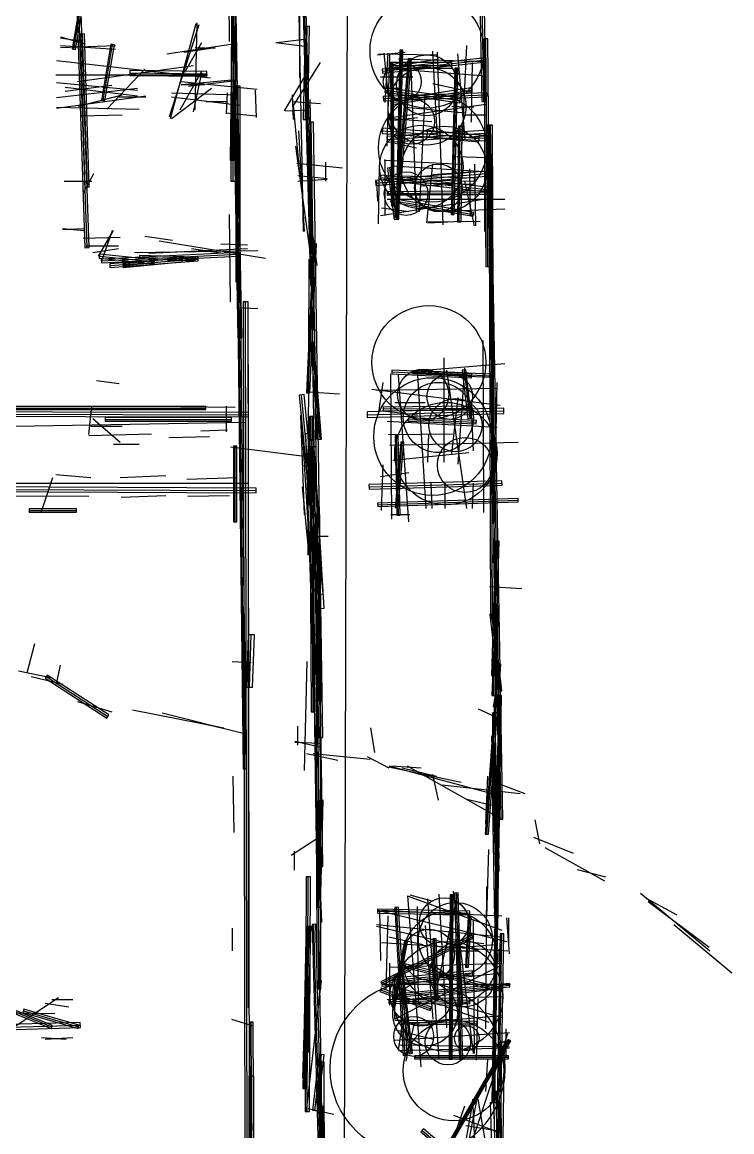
# Model space of a CAD drawing. Header units: metres. Extents: x 1 to 69.1, y -49.3 to -2.
# Drawn here: x 61.66 to 69.13, y -30.8 to -19.12 of the extents above; entities that cross this region are included whole.
import ezdxf

# ---------------------------------------------------------------- set-up
doc = ezdxf.new("R2010")
doc.units = ezdxf.units.M
for name, color, linetype in [('Circles', 1, 'Continuous'), ('Lines', 7, 'Continuous'), ('Rectangles', 5, 'Continuous'), ('Walls', 2, 'Continuous')]:
    doc.layers.add(name, color=color, linetype=linetype)

msp = doc.modelspace()

# ---------------------------------------------------------------- linework, layer by layer
at = {"layer": 'Circles'}
for centre, radius in [((65.92, -19.42), 0.6), ((65.92, -19.78), 0.32), ((65.66, -19.74), 0.2), ((65.92, -20), 0.41), ((65.98, -20.44), 0.57), ((65.76, -20.16), 0.24), ((65.86, -20.64), 0.44), ((66.1, -20.66), 0.45), ((65.7, -20.92), 0.23), ((66.04, -20.86), 0.25), ((65.94, -22.7), 0.6), ((65.88, -23.04), 0.27), ((65.98, -23.48), 0.62), ((66.04, -23.28), 0.37), ((66.16, -23.06), 0.24), ((66.12, -23.66), 0.54), ((66.22, -23.36), 0.28), ((66.32, -23.78), 0.29), ((66.22, -28.78), 0.39), ((66.1, -28.6), 0.26), ((66.16, -28.98), 0.5), ((65.94, -28.94), 0.27), ((66.14, -29.38), 0.58), ((66.3, -29.14), 0.35), ((65.86, -29.36), 0.33), ((65.82, -30.14), 0.92), ((65.9, -29.56), 0.34), ((65.78, -29.8), 0.21), ((66.2, -30.16), 0.53), ((66.14, -29.86), 0.24), ((66.34, -29.82), 0.13)]:
    msp.add_circle(centre, radius, dxfattribs=at)
at = {"layer": 'Lines'}
for p, q in [((63.95, -22.44), (63.79, -13.4)), ((64.71, -21.89), (64.55, -15.98)), ((64.62, -21.32), (64.52, -16.44)), ((63.84, -19.32), (63.82, -16.79)), ((66.52, -19.95), (66.48, -17.79)), ((63.87, -20.57), (63.9, -17.98)), ((63.88, -20.79), (63.89, -17.96)), ((62.2, -19.4), (62.31, -18.76)), ((62.34, -21.49), (62.25, -18.81)), ((64.58, -19.7), (64.58, -18.97)), ((63.21, -20.11), (63.52, -19.14)), ((63.22, -20.13), (63.49, -19.13)), ((63.48, -20.04), (63.5, -19.12)), ((64.64, -20.14), (64.66, -19.16)), ((62.06, -19.27), (62.31, -19.34)), ((62.06, -19.28), (62.3, -19.32)), ((62.29, -19.24), (62.34, -20.85)), ((62.06, -19.36), (62.64, -19.4)), ((62.06, -19.38), (62.64, -19.36)), ((62.51, -19.94), (62.61, -19.35)), ((63.18, -19.45), (63.9, -19.34)), ((63.36, -19.43), (63.69, -19.38)), ((63.37, -19.64), (63.55, -19.33)), ((63.48, -19.38), (63.69, -19.39)), ((64.33, -19.33), (64.66, -19.37)), ((64.34, -19.33), (64.66, -19.29)), ((66.29, -20.4), (66.34, -19.36)), ((66.53, -21.32), (66.53, -19.29)), ((66.56, -21.69), (66.54, -19.29)), ((62.02, -19.52), (63.64, -19.7)), ((65.4, -19.46), (65.69, -19.43)), ((65.41, -19.45), (66.02, -19.46)), ((65.45, -19.63), (66.54, -19.51)), ((65.51, -19.87), (65.47, -19.44)), ((65.48, -19.96), (65.51, -19.44)), ((65.5, -20.42), (65.53, -19.46)), ((65.59, -19.58), (66.04, -19.5)), ((65.6, -21.17), (65.74, -19.5)), ((65.61, -21.19), (65.65, -19.41)), ((65.62, -19.5), (66.54, -19.53)), ((65.81, -21.11), (65.75, -19.5)), ((66.03, -20.35), (65.98, -19.42)), ((66.09, -21.25), (66.03, -19.43)), ((66.24, -19.45), (66.32, -20.35)), ((62.24, -19.74), (63.46, -19.57)), ((62.55, -20.03), (62.95, -19.61)), ((63.32, -20.04), (63.55, -19.63)), ((64.51, -20), (64.8, -19.54)), ((65.48, -19.6), (66.54, -19.68)), ((65.53, -19.57), (66.18, -19.57)), ((65.56, -21.05), (65.55, -19.55)), ((66.19, -21.14), (66.23, -19.6)), ((66.39, -20.17), (66.4, -19.54)), ((62.01, -19.67), (63.61, -19.67)), ((62.02, -19.75), (62.87, -19.83)), ((62.79, -19.65), (63.6, -19.66)), ((63.33, -19.74), (64.13, -19.82)), ((63.34, -19.77), (63.9, -19.72)), ((63.41, -19.79), (63.9, -19.73)), ((63.46, -20.06), (63.55, -19.65)), ((64.42, -20.05), (64.66, -19.65)), ((65.43, -19.69), (65.77, -19.69)), ((62.02, -19.91), (62.87, -19.81)), ((62.11, -19.84), (62.6, -19.78)), ((62.11, -19.8), (62.87, -19.89)), ((63.23, -20.13), (63.65, -19.81)), ((63.23, -19.86), (63.93, -19.88)), ((63.33, -19.77), (63.58, -19.77)), ((63.81, -20.08), (63.82, -19.86)), ((63.93, -21.85), (63.93, -19.79)), ((64.11, -19.83), (64.12, -20.12)), ((65.46, -19.81), (65.66, -19.81)), ((65.48, -19.83), (66.27, -19.94)), ((65.55, -19.96), (66.39, -19.83)), ((65.98, -19.76), (66.39, -19.85)), ((62.02, -20.02), (62.96, -19.89)), ((62.25, -20), (62.71, -19.88)), ((62.68, -19.9), (62.96, -19.9)), ((63.23, -19.9), (63.95, -19.99)), ((63.59, -19.95), (63.82, -19.95)), ((64.5, -19.88), (64.51, -20.14)), ((64.51, -19.95), (64.8, -19.97)), ((64.76, -23.51), (64.69, -19.93)), ((65.46, -19.92), (66.55, -19.88)), ((65.54, -20.12), (66.54, -19.98)), ((65.84, -21.11), (65.9, -19.88)), ((62.02, -20.01), (62.89, -20.03)), ((62.27, -20.1), (62.71, -20.09)), ((63.8, -20.07), (64.12, -20.1)), ((64.43, -20.05), (64.66, -20.04)), ((64.51, -19.99), (64.58, -20.74)), ((65.7, -20.01), (66.32, -20.07)), ((66.18, -20), (66.41, -20.01)), ((66.29, -20.09), (66.54, -20.09)), ((64, -26.98), (63.92, -20.14)), ((64.8, -26.65), (64.7, -20.17)), ((65.54, -20.15), (65.82, -20.12)), ((65.54, -20.13), (65.97, -20.16)), ((66.26, -21.22), (66.27, -20.21)), ((66.7, -27.51), (66.57, -20.2)), ((66.61, -25.4), (66.59, -20.2)), ((64.63, -21.32), (64.57, -20.26)), ((65.45, -20.26), (66.58, -20.34)), ((65.5, -20.35), (66.58, -20.28)), ((65.92, -20.29), (66.47, -20.34)), ((64.73, -21.81), (64.54, -20.42)), ((65.58, -20.39), (65.81, -20.44)), ((65.47, -20.57), (66.28, -20.61)), ((65.48, -21.15), (65.48, -20.56)), ((66.23, -20.53), (66.54, -20.54)), ((64.55, -20.6), (65.03, -20.65)), ((64.85, -20.59), (64.85, -20.79)), ((65.41, -21.24), (65.42, -20.64)), ((65.6, -21.19), (65.53, -20.65)), ((65.56, -20.63), (66.58, -20.69)), ((65.92, -21.23), (65.98, -20.61)), ((65.98, -20.72), (66.38, -20.69)), ((66.38, -21.16), (66.37, -20.66)), ((66.42, -20.61), (66.43, -21.26)), ((66.62, -24.4), (66.6, -20.61)), ((62.1, -20.79), (62.39, -20.79)), ((62.3, -20.92), (62.41, -20.71)), ((64.56, -20.73), (64.87, -20.76)), ((64.56, -20.79), (64.87, -20.77)), ((65.38, -20.81), (66.54, -20.71)), ((65.39, -20.79), (65.4, -21)), ((65.43, -20.75), (66.58, -20.88)), ((65.64, -20.77), (66.42, -20.79)), ((66.42, -21.26), (66.32, -20.79)), ((65.5, -20.92), (66.58, -20.91)), ((65.86, -20.84), (66.18, -20.82)), ((65.43, -21.15), (66.58, -20.97)), ((65.5, -20.93), (66.47, -20.93)), ((65.5, -20.98), (66.74, -20.98)), ((65.54, -20.99), (66.41, -21.14)), ((63.85, -22.06), (63.84, -21.14)), ((65.44, -21.07), (65.73, -21.11)), ((66, -21.11), (66.74, -21.08)), ((64.7, -21.25), (64.76, -21.68)), ((65.93, -21.22), (66.48, -21.21)), ((65.93, -21.23), (66.28, -21.21)), ((62.08, -21.3), (62.31, -21.29)), ((62.08, -21.29), (62.31, -21.31)), ((62.3, -21.39), (62.69, -21.38)), ((62.46, -21.58), (62.62, -21.31)), ((62.5, -21.62), (62.61, -21.31)), ((62.95, -21.37), (63.24, -21.41)), ((62.33, -21.47), (62.67, -21.47)), ((62.4, -21.54), (62.67, -21.5)), ((62.99, -21.55), (64.03, -21.5)), ((63.1, -21.42), (64.22, -21.6)), ((63.44, -21.5), (63.77, -21.55)), ((63.75, -21.45), (64.03, -21.46)), ((64.67, -23.02), (64.74, -21.45)), ((62.47, -21.58), (63.05, -21.64)), ((62.49, -21.63), (63.93, -21.56)), ((62.58, -21.68), (63.51, -21.61)), ((62.72, -21.68), (63.34, -21.62)), ((62.84, -21.54), (64.14, -21.52)), ((62.89, -21.59), (63.48, -21.61)), ((64.67, -24.73), (64.68, -21.61)), ((64.03, -32.8), (64.01, -22.06)), ((63.92, -22.12), (64.14, -22.13)), ((64.71, -22.49), (64.79, -23.51)), ((66.52, -24.28), (66.51, -22.47)), ((66.1, -23.75), (66.1, -22.65)), ((64.04, -29.5), (64.04, -22.72)), ((65.77, -22.79), (66.74, -22.71)), ((65.91, -24.24), (65.82, -22.78)), ((66.34, -24.24), (66.13, -22.78)), ((66.25, -23.77), (66.32, -22.76)), ((66.31, -22.78), (66.37, -23.29)), ((62.44, -22.89), (62.68, -22.92)), ((65.41, -23.25), (65.46, -22.91)), ((65.55, -24.35), (65.54, -22.82)), ((65.55, -22.8), (66.39, -22.84)), ((65.73, -24.38), (65.62, -22.83)), ((65.77, -22.8), (66.58, -22.84)), ((66.62, -24.81), (66.66, -22.91)), ((64.67, -23.01), (65, -23.03)), ((65.34, -22.98), (66.69, -23.15)), ((65.39, -22.99), (66.66, -22.97)), ((64.8, -25.14), (64.6, -23.04)), ((65.58, -23.12), (65.9, -23.12)), ((66.18, -23.66), (66.25, -23.07)), ((53.72, -23.23), (64.04, -23.25)), ((60.47, -23.18), (63.59, -23.18)), ((62.36, -23.46), (62.39, -23.16)), ((63.04, -23.16), (63.9, -23.17)), ((63.81, -23.43), (63.81, -23.16)), ((64.63, -24.3), (64.59, -23.26)), ((64.71, -25.08), (64.6, -23.25)), ((65.29, -23.25), (66.73, -23.21)), ((65.45, -23.21), (65.82, -23.25)), ((65.46, -23.19), (66.39, -23.18)), ((66.41, -23.63), (66.39, -23.17)), ((61.58, -23.37), (64.01, -23.33)), ((62.38, -23.37), (62.71, -23.37)), ((62.4, -23.29), (62.69, -23.54)), ((62.53, -23.3), (63.86, -23.3)), ((64.72, -26.38), (64.7, -23.27)), ((65.5, -23.32), (66.66, -23.38)), ((65.72, -23.3), (66.44, -23.33)), ((62.36, -23.47), (63.02, -23.45)), ((63.2, -23.49), (63.63, -23.48)), ((63.54, -23.42), (63.82, -23.41)), ((64.76, -26.26), (64.67, -23.45)), ((65.51, -23.46), (66.19, -23.45)), ((65.62, -24.31), (65.6, -23.47)), ((65.93, -23.75), (65.94, -23.45)), ((62.62, -23.56), (62.89, -23.56)), ((63.85, -23.59), (64.74, -23.7)), ((63.9, -24.38), (63.9, -23.58)), ((64.72, -24.16), (64.73, -23.59)), ((65.53, -23.57), (66.88, -23.54)), ((65.6, -24.23), (65.66, -23.54)), ((65.56, -23.73), (66.36, -23.65)), ((65.44, -24.26), (65.46, -23.78)), ((61.86, -24.27), (61.98, -23.91)), ((62.01, -23.88), (62.38, -23.91)), ((62.69, -23.91), (63.17, -23.89)), ((63.39, -23.93), (63.92, -23.91)), ((65.43, -23.9), (65.73, -23.86)), ((51.71, -23.99), (64.12, -24.05)), ((53.79, -23.97), (64.04, -23.97)), ((64.68, -24.73), (64.61, -24.01)), ((64.72, -24.01), (64.8, -25.29)), ((65.31, -24.01), (66.71, -23.97)), ((65.96, -23.97), (65.97, -24.24)), ((66.11, -24.24), (66.11, -23.97)), ((66.4, -24.24), (66.41, -23.97)), ((60.79, -24.1), (62.36, -24.11)), ((62.7, -24.12), (63.17, -24.1)), ((63.4, -24.11), (63.84, -24.1)), ((65.4, -24.2), (66.88, -24.15)), ((61.73, -24.26), (62.23, -24.26)), ((64.78, -29.3), (64.77, -24.3)), ((65.54, -24.3), (65.74, -24.3)), ((64.68, -24.53), (64.88, -24.53)), ((64.79, -28.01), (64.74, -24.53)), ((66.62, -26), (66.66, -24.58)), ((66.58, -25.06), (66.92, -25.08)), ((66.6, -25.35), (66.69, -26.16)), ((66.62, -26.21), (66.66, -25.27)), ((64.05, -26.12), (64.07, -25.57)), ((61.71, -25.97), (61.79, -25.66)), ((64.81, -26.27), (64.81, -25.64)), ((61.62, -25.95), (61.96, -26.02)), ((62.02, -26.09), (62.06, -25.89)), ((63.87, -25.85), (64.07, -25.86)), ((64.63, -27), (64.66, -25.85)), ((66.55, -27.67), (66.68, -25.88)), ((66.62, -26.33), (66.69, -25.89)), ((61.75, -26.01), (62.09, -26.09)), ((61.91, -26.01), (62.56, -26.43)), ((62.24, -26.27), (62.6, -26.38)), ((66.62, -30.49), (66.69, -26.21)), ((62.82, -26.36), (63.78, -26.55)), ((63.13, -26.39), (64, -26.61)), ((66.46, -26.35), (66.68, -26.45)), ((66.64, -26.95), (66.64, -26.39)), ((63.45, -26.48), (63.8, -26.56)), ((64.56, -26.73), (64.56, -26.53)), ((64.84, -32.36), (64.75, -26.52)), ((65.37, -26.81), (65.33, -26.55)), ((66.66, -28.06), (66.62, -26.64)), ((64.53, -26.69), (64.79, -26.75)), ((64.53, -26.7), (64.8, -26.71)), ((64.8, -26.67), (64.81, -27.15)), ((64.65, -26.82), (64.98, -26.89)), ((64.72, -26.82), (65.32, -26.88)), ((65.29, -26.85), (65.52, -26.97)), ((66.62, -26.79), (66.65, -28.55)), ((65.52, -26.95), (66.71, -27.27)), ((65.52, -26.96), (66.28, -27.12)), ((65.55, -26.95), (65.86, -26.97)), ((65.66, -26.97), (66.02, -27.06)), ((65.71, -26.95), (66.71, -27.51)), ((63.89, -27.65), (63.88, -27.06)), ((66.04, -27.31), (65.98, -27.04)), ((66.54, -27.56), (66.56, -27.06)), ((66.55, -27.09), (66.95, -27.24)), ((66.08, -27.15), (66.9, -27.24)), ((64.78, -28.44), (64.81, -27.31)), ((66.34, -27.3), (66.71, -27.39)), ((67.11, -27.77), (67.06, -27.52)), ((64.49, -27.89), (64.8, -27.69)), ((67.04, -27.7), (67.46, -27.87)), ((67.16, -27.81), (67.79, -28.16)), ((64.52, -27.85), (64.52, -28.05)), ((66.55, -28.54), (66.57, -27.83)), ((66.62, -30.21), (66.68, -27.86)), ((67.5, -28.04), (67.8, -28.12)), ((64.66, -30.59), (64.67, -28.12)), ((64.79, -28.16), (64.81, -28.6)), ((66.41, -29.98), (66.2, -28.27)), ((66.54, -29.72), (66.55, -28.22)), ((66.63, -28.51), (66.66, -28.26)), ((65.71, -28.32), (66.71, -28.68)), ((65.86, -30.12), (65.72, -28.32)), ((65.74, -28.31), (65.97, -28.37)), ((66.05, -30.04), (65.93, -28.35)), ((66.03, -29.26), (66.25, -28.29)), ((66.13, -29.71), (66.05, -28.3)), ((66.17, -30.04), (66.18, -28.31)), ((66.28, -30.04), (66.23, -28.29)), ((68.17, -28.29), (68.9, -28.9)), ((68.22, -28.34), (68.55, -28.52)), ((68.25, -28.38), (68.89, -28.86)), ((65.4, -28.47), (66.76, -28.8)), ((65.4, -28.48), (66.37, -28.5)), ((65.42, -28.47), (65.43, -29)), ((65.44, -28.47), (66.71, -28.53)), ((65.69, -30), (65.6, -28.44)), ((65.83, -29.46), (65.82, -28.43)), ((65.91, -28.51), (66.17, -28.52)), ((64.63, -30.24), (64.68, -28.64)), ((64.85, -33.09), (64.73, -28.62)), ((65.39, -28.62), (66.7, -28.75)), ((65.39, -28.64), (66.46, -28.89)), ((65.49, -29.31), (65.51, -28.53)), ((65.9, -28.63), (65.98, -29.62)), ((66.34, -29.07), (66.37, -28.54)), ((66.42, -29.98), (66.41, -28.58)), ((66.79, -28.93), (66.76, -28.55)), ((66.78, -28.55), (66.78, -28.83)), ((68.52, -28.62), (69.13, -29.13)), ((63.87, -28.66), (63.87, -28.9)), ((65.44, -29.24), (66.4, -28.75)), ((65.52, -28.75), (65.88, -28.83)), ((66.24, -28.74), (66.28, -29.46)), ((66.66, -31.64), (66.71, -28.72)), ((64.63, -30.35), (64.66, -28.77)), ((65.44, -28.81), (66.77, -28.9)), ((65.57, -29.48), (65.7, -28.8)), ((66.02, -29.42), (66, -28.77)), ((66.19, -28.78), (66.52, -28.82)), ((66.19, -28.87), (66.63, -28.83)), ((66.19, -28.9), (66.46, -28.9)), ((66.71, -31.16), (66.68, -28.88)), ((65.53, -29.47), (65.53, -29.03)), ((65.53, -29.07), (66.7, -29.03)), ((65.59, -29.61), (66.7, -29.05)), ((65.67, -29.05), (66.71, -29.31)), ((64.65, -30.58), (64.81, -29.21)), ((65.44, -29.27), (66.71, -29.13)), ((65.52, -29.21), (66.4, -29.13)), ((65.58, -29.62), (65.58, -29.15)), ((65.65, -29.12), (65.75, -29.98)), ((65.43, -29.31), (65.96, -29.51)), ((65.44, -29.25), (66.8, -29.25)), ((65.46, -29.24), (66.71, -29.6)), ((65.59, -29.37), (66.79, -29.26)), ((65.71, -29.41), (66.71, -29.29)), ((61.39, -29.82), (62.04, -29.39)), ((61.9, -29.45), (62.15, -29.49)), ((61.97, -29.41), (62.19, -29.41)), ((65.5, -29.41), (66.71, -29.38)), ((65.52, -29.43), (66.37, -29.44)), ((66.44, -30.05), (66.46, -29.4)), ((61.48, -29.5), (61.97, -29.7)), ((61.57, -29.55), (62, -29.56)), ((61.67, -29.53), (62.25, -29.7)), ((66.12, -29.49), (66.57, -29.65)), ((61.25, -29.71), (62.27, -29.68)), ((63.86, -29.62), (64.09, -29.69)), ((64.09, -34.23), (64.07, -29.65)), ((64.67, -29.58), (64.67, -29.97)), ((65.58, -29.63), (65.78, -29.63)), ((65.62, -29.94), (65.66, -29.69)), ((65.64, -29.67), (66.71, -29.58)), ((65.68, -29.65), (66.45, -29.66)), ((65.7, -30.06), (65.78, -29.69)), ((65.58, -29.84), (66.79, -29.76)), ((65.59, -29.73), (65.99, -29.83)), ((66.31, -31.17), (66.77, -29.77)), ((66.75, -29.72), (66.75, -30.02)), ((61.86, -29.81), (62.12, -29.83)), ((61.9, -29.83), (62.19, -29.81)), ((65.62, -29.89), (66.79, -29.91)), ((65.62, -29.95), (66.79, -29.92)), ((66.02, -31.17), (66.79, -29.84)), ((66.67, -32.66), (66.71, -29.86)), ((64.74, -30.58), (64.81, -29.99)), ((65.79, -30.02), (66.78, -30.02)), ((66.54, -30.38), (66.56, -30.04)), ((64.82, -33.85), (64.81, -30.07)), ((64.07, -34.23), (64.07, -30.22)), ((66.8, -37.65), (66.65, -30.38)), ((66.28, -31.19), (66.41, -30.46)), ((66.31, -31.16), (66.45, -30.46)), ((66.4, -30.46), (66.42, -30.9)), ((66.55, -30.99), (66.46, -30.46)), ((66.62, -30.5), (66.71, -33.35)), ((64.67, -30.56), (64.94, -30.62)), ((64.86, -36.28), (64.81, -30.54)), ((66.1, -31.16), (66.32, -30.53)), ((66.2, -30.63), (66.7, -30.82)), ((66.33, -30.74), (66.69, -30.8)), ((65.87, -30.79), (66.32, -31.17))]:
    msp.add_line(p, q, dxfattribs=at)
at = {"layer": 'Rectangles'}
msp.add_lwpolyline([(65.028, -39.588), (7.558, -39.442), (7.632, -10.232), (65.102, -10.378)], close=True, dxfattribs=at)
at = {"layer": 'Walls'}
for points in [[(63.971, -22.44), (63.811, -13.4), (63.769, -13.4), (63.929, -22.44)], [(64.726, -21.89), (64.566, -15.98), (64.534, -15.98), (64.694, -21.89)], [(66.543, -19.95), (66.503, -17.79), (66.457, -17.79), (66.497, -19.95)], [(63.891, -20.57), (63.921, -17.98), (63.879, -17.98), (63.849, -20.57)], [(63.904, -20.79), (63.914, -17.96), (63.866, -17.96), (63.856, -20.79)], [(62.218, -19.403), (62.328, -18.763), (62.292, -18.757), (62.182, -19.397)], [(62.362, -21.489), (62.272, -18.809), (62.228, -18.811), (62.318, -21.491)], [(64.664, -20.14), (64.684, -19.16), (64.636, -19.16), (64.616, -20.14)], [(62.268, -19.241), (62.318, -20.851), (62.362, -20.849), (62.312, -19.239)], [(62.529, -19.943), (62.629, -19.353), (62.591, -19.347), (62.491, -19.937)], [(66.581, -21.69), (66.561, -19.29), (66.519, -19.29), (66.539, -21.69)], [(65.452, -19.651), (66.542, -19.531), (66.538, -19.489), (65.448, -19.609)], [(65.617, -21.171), (65.757, -19.501), (65.723, -19.499), (65.583, -21.169)], [(65.625, -21.19), (65.665, -19.41), (65.635, -19.41), (65.595, -21.19)], [(62.79, -19.675), (63.6, -19.685), (63.6, -19.635), (62.79, -19.625)], [(65.53, -19.6), (66.18, -19.6), (66.18, -19.54), (65.53, -19.54)], [(65.575, -21.05), (65.565, -19.55), (65.535, -19.55), (65.545, -21.05)], [(66.205, -21.14), (66.245, -19.6), (66.215, -19.6), (66.175, -21.14)], [(63.954, -21.85), (63.954, -19.79), (63.906, -19.79), (63.906, -21.85)], [(65.461, -19.942), (66.551, -19.902), (66.549, -19.858), (65.459, -19.898)], [(65.477, -19.853), (66.267, -19.963), (66.273, -19.917), (65.483, -19.807)], [(65.553, -19.982), (66.393, -19.852), (66.387, -19.808), (65.547, -19.938)], [(64.016, -26.98), (63.936, -20.14), (63.904, -20.14), (63.984, -26.98)], [(64.824, -26.65), (64.724, -20.17), (64.676, -20.17), (64.776, -26.65)], [(66.279, -21.22), (66.289, -20.21), (66.251, -20.21), (66.241, -21.22)], [(66.72, -27.51), (66.59, -20.2), (66.55, -20.2), (66.68, -27.51)], [(66.63, -25.4), (66.61, -20.2), (66.57, -20.2), (66.59, -25.4)], [(65.448, -20.288), (66.578, -20.368), (66.582, -20.312), (65.452, -20.232)], [(65.502, -20.379), (66.582, -20.309), (66.578, -20.251), (65.498, -20.321)], [(65.917, -20.325), (66.467, -20.375), (66.473, -20.305), (65.923, -20.255)], [(65.382, -20.836), (66.542, -20.736), (66.538, -20.684), (65.378, -20.784)], [(65.625, -21.187), (65.555, -20.647), (65.505, -20.653), (65.575, -21.193)], [(65.427, -20.774), (66.577, -20.904), (66.583, -20.856), (65.433, -20.726)], [(65.639, -20.802), (66.419, -20.822), (66.421, -20.758), (65.641, -20.738)], [(65.5, -20.937), (66.58, -20.927), (66.58, -20.893), (65.5, -20.903)], [(65.537, -21.009), (66.407, -21.159), (66.413, -21.121), (65.543, -20.971)], [(64.688, -23.021), (64.758, -21.451), (64.722, -21.449), (64.652, -23.019)], [(62.468, -21.602), (63.048, -21.662), (63.052, -21.618), (62.472, -21.558)], [(62.491, -21.649), (63.931, -21.579), (63.929, -21.541), (62.489, -21.611)], [(62.581, -21.699), (63.511, -21.629), (63.509, -21.591), (62.579, -21.661)], [(62.722, -21.7), (63.342, -21.64), (63.338, -21.6), (62.718, -21.66)], [(62.889, -21.608), (63.479, -21.628), (63.481, -21.592), (62.891, -21.572)], [(64.056, -32.8), (64.036, -22.06), (63.984, -22.06), (64.004, -32.8)], [(64.692, -22.491), (64.772, -23.511), (64.808, -23.509), (64.728, -22.489)], [(65.549, -22.82), (66.389, -22.86), (66.391, -22.82), (65.551, -22.78)], [(65.769, -22.816), (66.579, -22.856), (66.581, -22.824), (65.771, -22.784)], [(66.29, -22.782), (66.35, -23.292), (66.39, -23.288), (66.33, -22.778)], [(64.827, -25.137), (64.627, -23.037), (64.573, -23.043), (64.773, -25.143)], [(53.72, -23.252), (64.04, -23.272), (64.04, -23.228), (53.72, -23.208)], [(60.47, -23.196), (63.59, -23.196), (63.59, -23.164), (60.47, -23.164)], [(65.291, -23.279), (66.731, -23.239), (66.729, -23.181), (65.289, -23.221)], [(65.46, -23.21), (66.39, -23.2), (66.39, -23.16), (65.46, -23.17)], [(62.53, -23.319), (63.86, -23.319), (63.86, -23.281), (62.53, -23.281)], [(64.738, -26.38), (64.718, -23.27), (64.682, -23.27), (64.702, -26.38)], [(65.719, -23.318), (66.439, -23.348), (66.441, -23.312), (65.721, -23.282)], [(64.789, -26.259), (64.699, -23.449), (64.641, -23.451), (64.731, -26.261)], [(65.636, -24.31), (65.616, -23.47), (65.584, -23.47), (65.604, -24.31)], [(63.917, -24.38), (63.917, -23.58), (63.883, -23.58), (63.883, -24.38)], [(64.744, -24.16), (64.754, -23.59), (64.706, -23.59), (64.696, -24.16)], [(65.615, -24.231), (65.675, -23.541), (65.645, -23.539), (65.585, -24.229)], [(65.311, -24.034), (66.711, -23.994), (66.709, -23.946), (65.309, -23.986)], [(51.71, -24.015), (64.12, -24.075), (64.12, -24.025), (51.71, -23.965)], [(64.681, -24.012), (64.761, -25.292), (64.839, -25.288), (64.759, -24.008)], [(65.401, -24.217), (66.881, -24.167), (66.879, -24.133), (65.399, -24.183)], [(61.73, -24.278), (62.23, -24.278), (62.23, -24.242), (61.73, -24.242)], [(64.801, -29.3), (64.791, -24.3), (64.749, -24.3), (64.759, -29.3)], [(64.823, -28.01), (64.773, -24.53), (64.707, -24.53), (64.757, -28.01)], [(66.639, -26.001), (66.679, -24.581), (66.641, -24.579), (66.601, -25.999)], [(66.582, -25.352), (66.672, -26.162), (66.708, -26.158), (66.618, -25.348)], [(66.638, -26.211), (66.678, -25.271), (66.642, -25.269), (66.602, -26.209)], [(64.082, -26.121), (64.102, -25.571), (64.038, -25.569), (64.018, -26.119)], [(66.567, -27.671), (66.697, -25.881), (66.663, -25.879), (66.533, -27.669)], [(61.899, -26.027), (62.549, -26.447), (62.571, -26.413), (61.921, -25.993)], [(66.636, -30.49), (66.706, -26.21), (66.674, -26.21), (66.604, -30.49)], [(66.67, -26.95), (66.67, -26.39), (66.61, -26.39), (66.61, -26.95)], [(66.68, -28.059), (66.64, -26.639), (66.6, -26.641), (66.64, -28.061)], [(66.601, -26.79), (66.631, -28.55), (66.669, -28.55), (66.639, -26.79)], [(64.797, -28.44), (64.827, -27.31), (64.793, -27.31), (64.763, -28.44)], [(64.682, -30.59), (64.692, -28.12), (64.648, -28.12), (64.638, -30.59)], [(66.299, -30.039), (66.249, -28.289), (66.211, -28.291), (66.261, -30.041)], [(66.186, -30.04), (66.196, -28.31), (66.164, -28.31), (66.154, -30.04)], [(65.4, -28.5), (66.37, -28.52), (66.37, -28.48), (65.4, -28.46)], [(65.71, -29.999), (65.62, -28.439), (65.58, -28.441), (65.67, -30.001)], [(64.652, -30.241), (64.702, -28.641), (64.658, -28.639), (64.608, -30.239)], [(64.869, -33.089), (64.749, -28.619), (64.711, -28.621), (64.831, -33.091)], [(66.356, -29.071), (66.386, -28.541), (66.354, -28.539), (66.324, -29.069)], [(65.447, -29.255), (66.407, -28.765), (66.393, -28.735), (65.433, -29.225)], [(66.223, -28.741), (66.263, -29.461), (66.297, -29.459), (66.257, -28.739)], [(66.681, -31.64), (66.731, -28.72), (66.689, -28.72), (66.639, -31.64)], [(64.646, -30.35), (64.676, -28.77), (64.644, -28.77), (64.614, -30.35)], [(65.585, -29.483), (65.715, -28.803), (65.685, -28.797), (65.555, -29.477)], [(66.037, -29.419), (66.017, -28.769), (65.983, -28.771), (66.003, -29.421)], [(65.666, -29.067), (66.706, -29.327), (66.714, -29.293), (65.674, -29.033)], [(65.522, -29.23), (66.402, -29.15), (66.398, -29.11), (65.518, -29.19)], [(65.631, -29.122), (65.731, -29.982), (65.769, -29.978), (65.669, -29.118)], [(65.423, -29.328), (65.953, -29.528), (65.967, -29.492), (65.437, -29.292)], [(65.591, -29.386), (66.791, -29.276), (66.789, -29.244), (65.589, -29.354)], [(65.52, -29.448), (66.37, -29.458), (66.37, -29.422), (65.52, -29.412)], [(61.474, -29.515), (61.964, -29.715), (61.976, -29.685), (61.486, -29.485)], [(61.665, -29.548), (62.245, -29.718), (62.255, -29.682), (61.675, -29.512)], [(61.251, -29.737), (62.271, -29.707), (62.269, -29.653), (61.249, -29.683)], [(64.11, -34.23), (64.09, -29.65), (64.05, -29.65), (64.07, -34.23)], [(65.68, -29.667), (66.45, -29.677), (66.45, -29.643), (65.68, -29.633)], [(66.034, -31.178), (66.804, -29.848), (66.776, -29.832), (66.006, -31.162)], [(66.696, -32.66), (66.736, -29.86), (66.684, -29.86), (66.644, -32.66)], [(64.767, -30.583), (64.837, -29.993), (64.783, -29.987), (64.713, -30.577)], [(65.79, -30.036), (66.78, -30.036), (66.78, -30.004), (65.79, -30.004)], [(64.847, -33.85), (64.837, -30.07), (64.783, -30.07), (64.793, -33.85)], [(64.096, -34.23), (64.096, -30.22), (64.044, -30.22), (64.044, -34.23)], [(66.831, -37.649), (66.681, -30.379), (66.619, -30.381), (66.769, -37.651)], [(66.586, -30.501), (66.676, -33.351), (66.744, -33.349), (66.654, -30.499)], [(64.878, -36.28), (64.828, -30.54), (64.792, -30.54), (64.842, -36.28)], [(65.857, -30.805), (66.307, -31.185), (66.333, -31.155), (65.883, -30.775)]]:
    msp.add_lwpolyline(points, close=True, dxfattribs=at)

doc.saveas('drawing.dxf')
